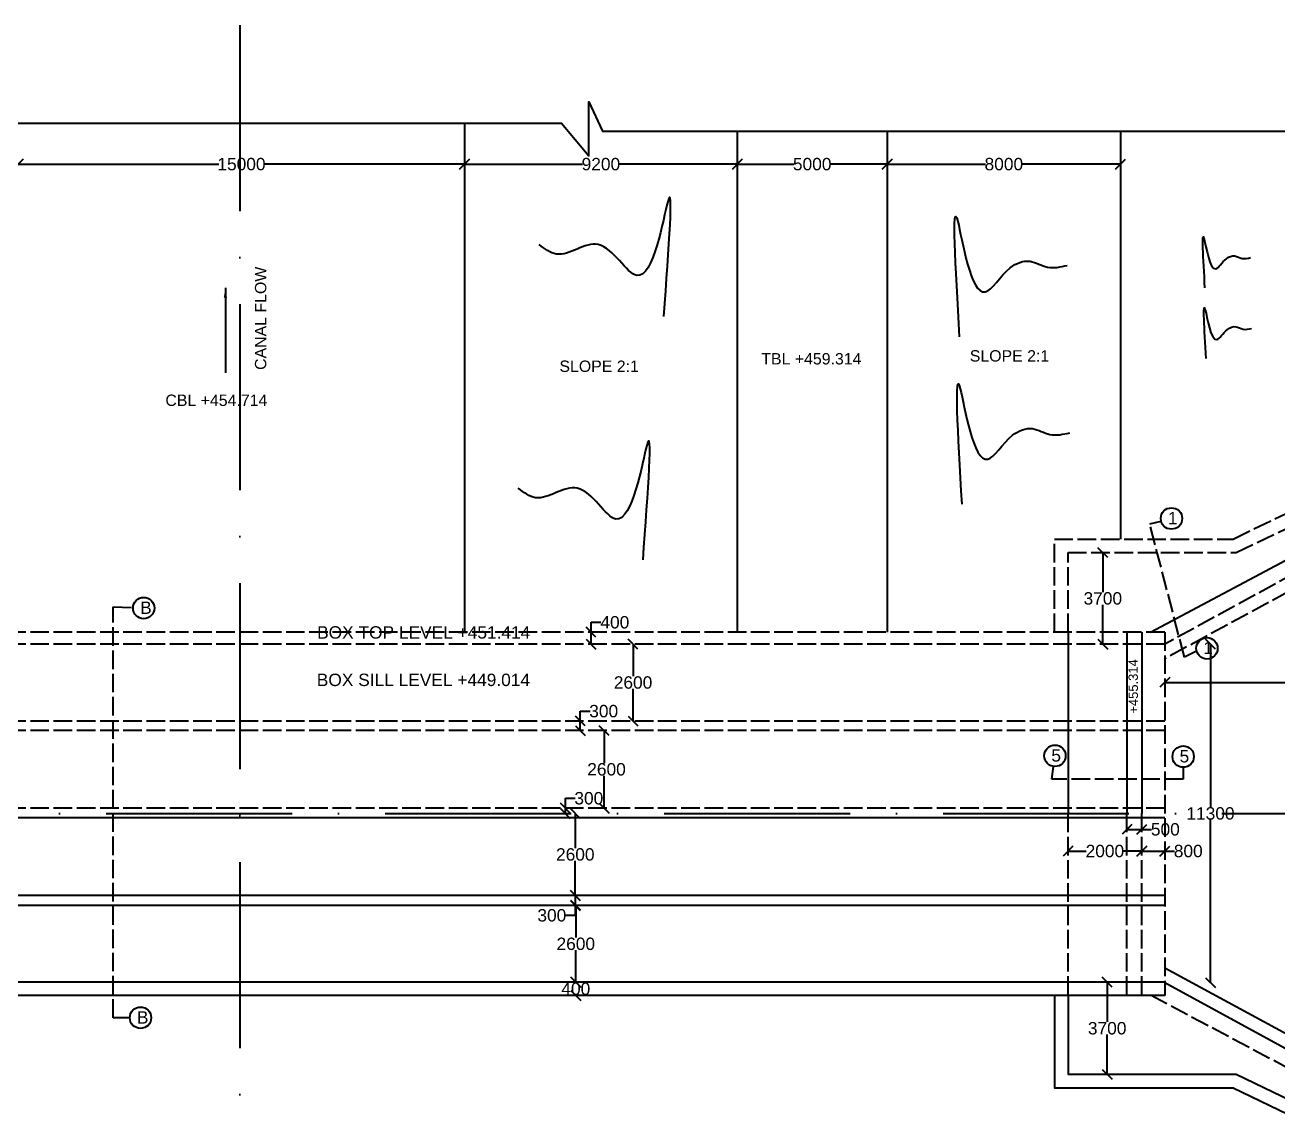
# Model space of a CAD drawing. Header units: millimetres. Extents: x 5124 to 6568637, y 2311 to 91879094.
# Drawn here: x 3861113 to 3873240, y 45937616 to 45948086 of the extents above; entities that cross this region are included whole.
import ezdxf

# ---------------------------------------------------------------- set-up
doc = ezdxf.new("R2010")
doc.units = ezdxf.units.MM
doc.header["$MEASUREMENT"] = 0
doc.linetypes.add('ACAD_ISO02W100', pattern=[15, 12, -3])
doc.linetypes.add('ACAD_ISO10W100', pattern=[18, 12, -3, 0, -3])
for name, color, linetype in [('DIMENSION', 7, 'Continuous'), ('DRAWING', 7, 'Continuous'), ('TEXT', 7, 'Continuous')]:
    doc.layers.add(name, color=color, linetype=linetype)
doc.styles.get("Standard").update_dxf_attribs({"font": 'arial.ttf', "height": 120})
doc.dimstyles.get("Standard").update_dxf_attribs({"dimtxt": 200, "dimasz": 110, "dimexe": 0.18, "dimexo": 0.0625, "dimgap": 0.09, "dimtad": 0, "dimtih": 1, "dimtoh": 1, "dimdec": 0, "dimzin": 0, "dimdsep": 46, "dimtxsty": 'Standard', "dimblk": 'OBLIQUE', "dimcen": 0.09, "dimse1": 1, "dimse2": 1, "dimadec": 0, "dimazin": 0, "dimtfac": 1, "dimtdec": 0, "dimtofl": 0, "dimtmove": 0, "dimatfit": 3, "dimfxl": 1, "dimtolj": 1, "dimtzin": 0, "dimarcsym": 0})

# ---------------------------------------------------------------- blocks, each defined once
blk = doc.blocks.new('_Oblique')
at = {"color": 0, "linetype": 'ByBlock', "lineweight": -2}
blk.add_line((-0.5, -0.5), (0.5, 0.5), dxfattribs=at)
blk = doc.blocks.new('*D196')
at = {"layer": 'Defpoints', "color": 0, "linetype": 'Continuous', "transparency": 16777216}
for p in [(3861049, 45946740), (3865367, 45946740), (3865367, 45946740)]:
    blk.add_point(p, dxfattribs=at)
at = {"layer": 'DIMENSION', "color": 0, "linetype": 'Continuous', "lineweight": -2, "transparency": 16777216}
for p, q in [((3861049, 45946740), (3862988, 45946740)), ((3865367, 45946740), (3863428, 45946740))]:
    blk.add_line(p, q, dxfattribs=at)
at = {"layer": 'DIMENSION', "color": 0, "linetype": 'Continuous', "lineweight": -2, "transparency": 16777216, "xscale": 95, "yscale": 95, "zscale": 95, "rotation": 180}
blk.add_blockref('_Oblique', (3861049, 45946740), dxfattribs=at)
at = {"layer": 'DIMENSION', "color": 0, "linetype": 'Continuous', "lineweight": -2, "transparency": 16777216, "xscale": 95, "yscale": 95, "zscale": 95}
blk.add_blockref('_Oblique', (3865367, 45946740), dxfattribs=at)
at = {"layer": 'DIMENSION', "color": 0, "linetype": 'Continuous', "transparency": 16777216, "insert": (3863208, 45946740), "char_height": 120, "attachment_point": 5}
blk.add_mtext('\\A1;15000', dxfattribs=at)
blk = doc.blocks.new('*D197')
at = {"layer": 'Defpoints', "color": 0, "linetype": 'Continuous', "transparency": 16777216}
for p in [(3865367, 45946740), (3868007, 45946740), (3868007, 45946740)]:
    blk.add_point(p, dxfattribs=at)
at = {"layer": 'DIMENSION', "color": 0, "linetype": 'Continuous', "lineweight": -2, "transparency": 16777216}
for p, q in [((3865367, 45946740), (3866508, 45946740)), ((3868007, 45946740), (3866866, 45946740))]:
    blk.add_line(p, q, dxfattribs=at)
at = {"layer": 'DIMENSION', "color": 0, "linetype": 'Continuous', "lineweight": -2, "transparency": 16777216, "xscale": 95, "yscale": 95, "zscale": 95, "rotation": 180}
blk.add_blockref('_Oblique', (3865367, 45946740), dxfattribs=at)
at = {"layer": 'DIMENSION', "color": 0, "linetype": 'Continuous', "lineweight": -2, "transparency": 16777216, "xscale": 95, "yscale": 95, "zscale": 95}
blk.add_blockref('_Oblique', (3868007, 45946740), dxfattribs=at)
at = {"layer": 'DIMENSION', "color": 0, "linetype": 'Continuous', "transparency": 16777216, "insert": (3866687, 45946740), "char_height": 120, "attachment_point": 5}
blk.add_mtext('\\A1;9200', dxfattribs=at)
blk = doc.blocks.new('*D198')
at = {"layer": 'Defpoints', "color": 0, "linetype": 'Continuous', "transparency": 16777216}
for p in [(3868007, 45946740), (3869458, 45946740), (3869458, 45946740)]:
    blk.add_point(p, dxfattribs=at)
at = {"layer": 'DIMENSION', "color": 0, "linetype": 'Continuous', "lineweight": -2, "transparency": 16777216}
for p, q in [((3868007, 45946740), (3868553, 45946740)), ((3869458, 45946740), (3868911, 45946740))]:
    blk.add_line(p, q, dxfattribs=at)
at = {"layer": 'DIMENSION', "color": 0, "linetype": 'Continuous', "lineweight": -2, "transparency": 16777216, "xscale": 95, "yscale": 95, "zscale": 95, "rotation": 180}
blk.add_blockref('_Oblique', (3868007, 45946740), dxfattribs=at)
at = {"layer": 'DIMENSION', "color": 0, "linetype": 'Continuous', "lineweight": -2, "transparency": 16777216, "xscale": 95, "yscale": 95, "zscale": 95}
blk.add_blockref('_Oblique', (3869458, 45946740), dxfattribs=at)
at = {"layer": 'DIMENSION', "color": 0, "linetype": 'Continuous', "transparency": 16777216, "insert": (3868732, 45946740), "char_height": 120, "attachment_point": 5}
blk.add_mtext('\\A1;5000', dxfattribs=at)
blk = doc.blocks.new('*D199')
at = {"layer": 'Defpoints', "color": 0, "linetype": 'Continuous', "transparency": 16777216}
for p in [(3869458, 45946740), (3871716, 45946740), (3871716, 45946740)]:
    blk.add_point(p, dxfattribs=at)
at = {"layer": 'DIMENSION', "color": 0, "linetype": 'Continuous', "lineweight": -2, "transparency": 16777216}
for p, q in [((3869458, 45946740), (3870408, 45946740)), ((3871716, 45946740), (3870766, 45946740))]:
    blk.add_line(p, q, dxfattribs=at)
at = {"layer": 'DIMENSION', "color": 0, "linetype": 'Continuous', "lineweight": -2, "transparency": 16777216, "xscale": 95, "yscale": 95, "zscale": 95, "rotation": 180}
blk.add_blockref('_Oblique', (3869458, 45946740), dxfattribs=at)
at = {"layer": 'DIMENSION', "color": 0, "linetype": 'Continuous', "lineweight": -2, "transparency": 16777216, "xscale": 95, "yscale": 95, "zscale": 95}
blk.add_blockref('_Oblique', (3871716, 45946740), dxfattribs=at)
at = {"layer": 'DIMENSION', "color": 0, "linetype": 'Continuous', "transparency": 16777216, "insert": (3870587, 45946740), "char_height": 120, "attachment_point": 5}
blk.add_mtext('\\A1;8000', dxfattribs=at)
blk = doc.blocks.new('*D200')
at = {"layer": 'Defpoints', "color": 0, "linetype": 'Continuous', "transparency": 16777216}
for p in [(3866576, 45942211), (3866592, 45942211), (3866576, 45942094)]:
    blk.add_point(p, dxfattribs=at)
at = {"layer": 'DIMENSION', "color": 0, "linetype": 'Continuous', "lineweight": -2, "transparency": 16777216}
for p, q in [((3866592, 45942211), (3866592, 45942306)), ((3866592, 45942306), (3866687, 45942306)), ((3866592, 45942094), (3866592, 45942211))]:
    blk.add_line(p, q, dxfattribs=at)
at = {"layer": 'DIMENSION', "color": 0, "linetype": 'Continuous', "lineweight": -2, "transparency": 16777216, "xscale": 95, "yscale": 95, "zscale": 95}
for p, rotation in [((3866592, 45942211), 90), ((3866592, 45942094), 270)]:
    blk.add_blockref('_Oblique', p, dxfattribs=dict(at, rotation=rotation))
at = {"layer": 'DIMENSION', "color": 0, "linetype": 'Continuous', "transparency": 16777216, "insert": (3866822, 45942306), "char_height": 120, "attachment_point": 5}
blk.add_mtext('\\A1;400', dxfattribs=at)
blk = doc.blocks.new('*D201')
at = {"layer": 'Defpoints', "color": 0, "linetype": 'Continuous', "transparency": 16777216}
for p in [(3866998, 45942094), (3866998, 45941351), (3866998, 45941351)]:
    blk.add_point(p, dxfattribs=at)
at = {"layer": 'DIMENSION', "color": 0, "linetype": 'Continuous', "lineweight": -2, "transparency": 16777216}
for p, q in [((3866998, 45942094), (3866998, 45941784)), ((3866998, 45941351), (3866998, 45941661))]:
    blk.add_line(p, q, dxfattribs=at)
at = {"layer": 'DIMENSION', "color": 0, "linetype": 'Continuous', "lineweight": -2, "transparency": 16777216, "xscale": 95, "yscale": 95, "zscale": 95}
for p, rotation in [((3866998, 45942094), 90), ((3866998, 45941351), 270)]:
    blk.add_blockref('_Oblique', p, dxfattribs=dict(at, rotation=rotation))
at = {"layer": 'DIMENSION', "color": 0, "linetype": 'Continuous', "transparency": 16777216, "insert": (3866998, 45941723), "char_height": 120, "attachment_point": 5}
blk.add_mtext('\\A1;2600', dxfattribs=at)
blk = doc.blocks.new('*D202')
at = {"layer": 'Defpoints', "color": 0, "linetype": 'Continuous', "transparency": 16777216}
for p in [(3866487, 45941351), (3866673, 45941351), (3866673, 45941258)]:
    blk.add_point(p, dxfattribs=at)
at = {"layer": 'DIMENSION', "color": 0, "linetype": 'Continuous', "lineweight": -2, "transparency": 16777216}
for p, q in [((3866487, 45941351), (3866487, 45941446)), ((3866487, 45941446), (3866582, 45941446)), ((3866487, 45941258), (3866487, 45941351))]:
    blk.add_line(p, q, dxfattribs=at)
at = {"layer": 'DIMENSION', "color": 0, "linetype": 'Continuous', "lineweight": -2, "transparency": 16777216, "xscale": 95, "yscale": 95, "zscale": 95}
for p, rotation in [((3866487, 45941351), 90), ((3866487, 45941258), 270)]:
    blk.add_blockref('_Oblique', p, dxfattribs=dict(at, rotation=rotation))
at = {"layer": 'DIMENSION', "color": 0, "linetype": 'Continuous', "transparency": 16777216, "insert": (3866714, 45941446), "char_height": 120, "attachment_point": 5}
blk.add_mtext('\\A1;300', dxfattribs=at)
blk = doc.blocks.new('*D203')
at = {"layer": 'Defpoints', "color": 0, "linetype": 'Continuous', "transparency": 16777216}
for p in [(3866718, 45941258), (3866718, 45941258), (3866718, 45940508)]:
    blk.add_point(p, dxfattribs=at)
at = {"layer": 'DIMENSION', "color": 0, "linetype": 'Continuous', "lineweight": -2, "transparency": 16777216}
for p, q in [((3866718, 45941258), (3866718, 45940944)), ((3866718, 45940508), (3866718, 45940822))]:
    blk.add_line(p, q, dxfattribs=at)
at = {"layer": 'DIMENSION', "color": 0, "linetype": 'Continuous', "lineweight": -2, "transparency": 16777216, "xscale": 95, "yscale": 95, "zscale": 95}
for p, rotation in [((3866718, 45941258), 90), ((3866718, 45940508), 270)]:
    blk.add_blockref('_Oblique', p, dxfattribs=dict(at, rotation=rotation))
at = {"layer": 'DIMENSION', "color": 0, "linetype": 'Continuous', "transparency": 16777216, "insert": (3866718, 45940883), "char_height": 120, "attachment_point": 5}
blk.add_mtext('\\A1; 2600', dxfattribs=at)
blk = doc.blocks.new('*D204')
at = {"layer": 'Defpoints', "color": 0, "linetype": 'Continuous', "transparency": 16777216}
for p in [(3866343, 45940508), (3866689, 45940508), (3866689, 45940456)]:
    blk.add_point(p, dxfattribs=at)
at = {"layer": 'DIMENSION', "color": 0, "linetype": 'Continuous', "lineweight": -2, "transparency": 16777216}
for p, q in [((3866343, 45940508), (3866343, 45940603)), ((3866343, 45940603), (3866438, 45940603)), ((3866343, 45940456), (3866343, 45940508))]:
    blk.add_line(p, q, dxfattribs=at)
at = {"layer": 'DIMENSION', "color": 0, "linetype": 'Continuous', "lineweight": -2, "transparency": 16777216, "xscale": 95, "yscale": 95, "zscale": 95}
for p, rotation in [((3866343, 45940508), 90), ((3866343, 45940456), 270)]:
    blk.add_blockref('_Oblique', p, dxfattribs=dict(at, rotation=rotation))
at = {"layer": 'DIMENSION', "color": 0, "linetype": 'Continuous', "transparency": 16777216, "insert": (3866570, 45940603), "char_height": 120, "attachment_point": 5}
blk.add_mtext('\\A1;300', dxfattribs=at)
blk = doc.blocks.new('*D205')
at = {"layer": 'Defpoints', "color": 0, "linetype": 'Continuous', "transparency": 16777216}
for p in [(3866439, 45940456), (3866439, 45939662), (3866439, 45939662)]:
    blk.add_point(p, dxfattribs=at)
at = {"layer": 'DIMENSION', "color": 0, "linetype": 'Continuous', "lineweight": -2, "transparency": 16777216}
for p, q in [((3866439, 45940456), (3866439, 45940120)), ((3866439, 45939662), (3866439, 45939998))]:
    blk.add_line(p, q, dxfattribs=at)
at = {"layer": 'DIMENSION', "color": 0, "linetype": 'Continuous', "lineweight": -2, "transparency": 16777216, "xscale": 95, "yscale": 95, "zscale": 95}
for p, rotation in [((3866439, 45940456), 90), ((3866439, 45939662), 270)]:
    blk.add_blockref('_Oblique', p, dxfattribs=dict(at, rotation=rotation))
at = {"layer": 'DIMENSION', "color": 0, "linetype": 'Continuous', "transparency": 16777216, "insert": (3866439, 45940059), "char_height": 120, "attachment_point": 5}
blk.add_mtext('\\A1;2600', dxfattribs=at)
blk = doc.blocks.new('*D206')
at = {"layer": 'Defpoints', "color": 0, "linetype": 'Continuous', "transparency": 16777216}
for p in [(3866439, 45939662), (3866439, 45939565), (3866439, 45939565)]:
    blk.add_point(p, dxfattribs=at)
at = {"layer": 'DIMENSION', "color": 0, "linetype": 'Continuous', "lineweight": -2, "transparency": 16777216}
for p, q in [((3866439, 45939662), (3866439, 45939565)), ((3866439, 45939565), (3866439, 45939470)), ((3866439, 45939470), (3866344, 45939470))]:
    blk.add_line(p, q, dxfattribs=at)
at = {"layer": 'DIMENSION', "color": 0, "linetype": 'Continuous', "lineweight": -2, "transparency": 16777216, "xscale": 95, "yscale": 95, "zscale": 95}
for p, rotation in [((3866439, 45939662), 90), ((3866439, 45939565), 270)]:
    blk.add_blockref('_Oblique', p, dxfattribs=dict(at, rotation=rotation))
at = {"layer": 'DIMENSION', "color": 0, "linetype": 'Continuous', "transparency": 16777216, "insert": (3866212, 45939470), "char_height": 120, "attachment_point": 5}
blk.add_mtext('\\A1;300', dxfattribs=at)
blk = doc.blocks.new('*D207')
at = {"layer": 'Defpoints', "color": 0, "linetype": 'Continuous', "transparency": 16777216}
for p in [(3866439, 45939565), (3866439, 45938823), (3866444, 45938823)]:
    blk.add_point(p, dxfattribs=at)
at = {"layer": 'DIMENSION', "color": 0, "linetype": 'Continuous', "lineweight": -2, "transparency": 16777216}
for p, q in [((3866444, 45939565), (3866444, 45939256)), ((3866444, 45938823), (3866444, 45939133))]:
    blk.add_line(p, q, dxfattribs=at)
at = {"layer": 'DIMENSION', "color": 0, "linetype": 'Continuous', "lineweight": -2, "transparency": 16777216, "xscale": 95, "yscale": 95, "zscale": 95}
for p, rotation in [((3866444, 45939565), 90), ((3866444, 45938823), 270)]:
    blk.add_blockref('_Oblique', p, dxfattribs=dict(at, rotation=rotation))
at = {"layer": 'DIMENSION', "color": 0, "linetype": 'Continuous', "transparency": 16777216, "insert": (3866444, 45939194), "char_height": 120, "attachment_point": 5}
blk.add_mtext('\\A1;2600', dxfattribs=at)
blk = doc.blocks.new('*D208')
at = {"layer": 'Defpoints', "color": 0, "linetype": 'Continuous', "transparency": 16777216}
for p in [(3866444, 45938823), (3866444, 45938695), (3866444, 45938695)]:
    blk.add_point(p, dxfattribs=at)
at = {"layer": 'DIMENSION', "color": 0, "linetype": 'Continuous', "lineweight": -2, "transparency": 16777216}
for p, q in [((3866444, 45938823), (3866444, 45938821)), ((3866444, 45938695), (3866444, 45938698))]:
    blk.add_line(p, q, dxfattribs=at)
at = {"layer": 'DIMENSION', "color": 0, "linetype": 'Continuous', "lineweight": -2, "transparency": 16777216, "xscale": 95, "yscale": 95, "zscale": 95}
for p, rotation in [((3866444, 45938823), 90), ((3866444, 45938695), 270)]:
    blk.add_blockref('_Oblique', p, dxfattribs=dict(at, rotation=rotation))
at = {"layer": 'DIMENSION', "color": 0, "linetype": 'Continuous', "transparency": 16777216, "insert": (3866444, 45938759), "char_height": 120, "attachment_point": 5}
blk.add_mtext('\\A1;400', dxfattribs=at)
blk = doc.blocks.new('*D209')
at = {"layer": 'Defpoints', "color": 0, "linetype": 'Continuous', "transparency": 16777216}
for p in [(3871506, 45942981), (3871506, 45942094), (3871545, 45942094)]:
    blk.add_point(p, dxfattribs=at)
at = {"layer": 'DIMENSION', "color": 0, "linetype": 'Continuous', "lineweight": -2, "transparency": 16777216}
for p, q in [((3871545, 45942981), (3871545, 45942599)), ((3871545, 45942094), (3871545, 45942476))]:
    blk.add_line(p, q, dxfattribs=at)
at = {"layer": 'DIMENSION', "color": 0, "linetype": 'Continuous', "lineweight": -2, "transparency": 16777216, "xscale": 95, "yscale": 95, "zscale": 95}
for p, rotation in [((3871545, 45942981), 90), ((3871545, 45942094), 270)]:
    blk.add_blockref('_Oblique', p, dxfattribs=dict(at, rotation=rotation))
at = {"layer": 'DIMENSION', "color": 0, "linetype": 'Continuous', "transparency": 16777216, "insert": (3871545, 45942537), "char_height": 120, "attachment_point": 5}
blk.add_mtext('\\A1;3700', dxfattribs=at)
blk = doc.blocks.new('*D210')
at = {"layer": 'Defpoints', "color": 0, "linetype": 'Continuous', "transparency": 16777216}
for p in [(3871208, 45940092), (3871922, 45940092), (3871922, 45940092)]:
    blk.add_point(p, dxfattribs=at)
at = {"layer": 'DIMENSION', "color": 0, "linetype": 'Continuous', "lineweight": -2, "transparency": 16777216}
for p, q in [((3871208, 45940092), (3871385, 45940092)), ((3871922, 45940092), (3871745, 45940092))]:
    blk.add_line(p, q, dxfattribs=at)
at = {"layer": 'DIMENSION', "color": 0, "linetype": 'Continuous', "lineweight": -2, "transparency": 16777216, "xscale": 95, "yscale": 95, "zscale": 95, "rotation": 180}
blk.add_blockref('_Oblique', (3871208, 45940092), dxfattribs=at)
at = {"layer": 'DIMENSION', "color": 0, "linetype": 'Continuous', "lineweight": -2, "transparency": 16777216, "xscale": 95, "yscale": 95, "zscale": 95}
blk.add_blockref('_Oblique', (3871922, 45940092), dxfattribs=at)
at = {"layer": 'DIMENSION', "color": 0, "linetype": 'Continuous', "transparency": 16777216, "insert": (3871565, 45940092), "char_height": 120, "attachment_point": 5}
blk.add_mtext('\\A1;2000', dxfattribs=at)
blk = doc.blocks.new('*D211')
at = {"layer": 'Defpoints', "color": 0, "linetype": 'Continuous', "transparency": 16777216}
for p in [(3871922, 45940092), (3872145, 45940092), (3872145, 45940092)]:
    blk.add_point(p, dxfattribs=at)
at = {"layer": 'DIMENSION', "color": 0, "linetype": 'Continuous', "lineweight": -2, "transparency": 16777216}
for p, q in [((3871922, 45940092), (3872145, 45940092)), ((3872145, 45940092), (3872240, 45940092))]:
    blk.add_line(p, q, dxfattribs=at)
at = {"layer": 'DIMENSION', "color": 0, "linetype": 'Continuous', "lineweight": -2, "transparency": 16777216, "xscale": 95, "yscale": 95, "zscale": 95, "rotation": 180}
blk.add_blockref('_Oblique', (3871922, 45940092), dxfattribs=at)
at = {"layer": 'DIMENSION', "color": 0, "linetype": 'Continuous', "lineweight": -2, "transparency": 16777216, "xscale": 95, "yscale": 95, "zscale": 95}
blk.add_blockref('_Oblique', (3872145, 45940092), dxfattribs=at)
at = {"layer": 'DIMENSION', "color": 0, "linetype": 'Continuous', "transparency": 16777216, "insert": (3872372, 45940092), "char_height": 120, "attachment_point": 5}
blk.add_mtext('\\A1;800', dxfattribs=at)
blk = doc.blocks.new('*D212')
at = {"layer": 'Defpoints', "color": 0, "linetype": 'Continuous', "transparency": 16777216}
for p in [(3871779, 45940302), (3871922, 45940302), (3871922, 45940302)]:
    blk.add_point(p, dxfattribs=at)
at = {"layer": 'DIMENSION', "color": 0, "linetype": 'Continuous', "lineweight": -2, "transparency": 16777216}
for p, q in [((3871779, 45940302), (3871922, 45940302)), ((3871922, 45940302), (3872017, 45940302))]:
    blk.add_line(p, q, dxfattribs=at)
at = {"layer": 'DIMENSION', "color": 0, "linetype": 'Continuous', "lineweight": -2, "transparency": 16777216, "xscale": 95, "yscale": 95, "zscale": 95, "rotation": 180}
blk.add_blockref('_Oblique', (3871779, 45940302), dxfattribs=at)
at = {"layer": 'DIMENSION', "color": 0, "linetype": 'Continuous', "lineweight": -2, "transparency": 16777216, "xscale": 95, "yscale": 95, "zscale": 95}
blk.add_blockref('_Oblique', (3871922, 45940302), dxfattribs=at)
at = {"layer": 'DIMENSION', "color": 0, "linetype": 'Continuous', "transparency": 16777216, "insert": (3872150, 45940302), "char_height": 120, "attachment_point": 5}
blk.add_mtext('\\A1;500', dxfattribs=at)
blk = doc.blocks.new('*D213')
at = {"layer": 'Defpoints', "color": 0, "linetype": 'Continuous', "transparency": 16777216}
for p in [(3872145, 45942094), (3872145, 45938818), (3872587, 45938818)]:
    blk.add_point(p, dxfattribs=at)
at = {"layer": 'DIMENSION', "color": 0, "linetype": 'Continuous', "lineweight": -2, "transparency": 16777216}
for p, q in [((3872587, 45942094), (3872587, 45940517)), ((3872587, 45938818), (3872587, 45940395))]:
    blk.add_line(p, q, dxfattribs=at)
at = {"layer": 'DIMENSION', "color": 0, "linetype": 'Continuous', "lineweight": -2, "transparency": 16777216, "xscale": 95, "yscale": 95, "zscale": 95}
for p, rotation in [((3872587, 45942094), 90), ((3872587, 45938818), 270)]:
    blk.add_blockref('_Oblique', p, dxfattribs=dict(at, rotation=rotation))
at = {"layer": 'DIMENSION', "color": 0, "linetype": 'Continuous', "transparency": 16777216, "insert": (3872587, 45940456), "char_height": 120, "attachment_point": 5}
blk.add_mtext('\\A1;11300', dxfattribs=at)
blk = doc.blocks.new('*D214')
at = {"layer": 'Defpoints', "color": 0, "linetype": 'Continuous', "transparency": 16777216}
for p in [(3872145, 45941733), (3875198, 45941812), (3875198, 45941725)]:
    blk.add_point(p, dxfattribs=at)
at = {"layer": 'DIMENSION', "color": 0, "linetype": 'Continuous', "lineweight": -2, "transparency": 16777216}
for p, q in [((3872145, 45941725), (3873451, 45941725)), ((3875198, 45941725), (3873891, 45941725))]:
    blk.add_line(p, q, dxfattribs=at)
at = {"layer": 'DIMENSION', "color": 0, "linetype": 'Continuous', "lineweight": -2, "transparency": 16777216, "xscale": 95, "yscale": 95, "zscale": 95, "rotation": 180}
blk.add_blockref('_Oblique', (3872145, 45941725), dxfattribs=at)
at = {"layer": 'DIMENSION', "color": 0, "linetype": 'Continuous', "lineweight": -2, "transparency": 16777216, "xscale": 95, "yscale": 95, "zscale": 95}
blk.add_blockref('_Oblique', (3875198, 45941725), dxfattribs=at)
at = {"layer": 'DIMENSION', "color": 0, "linetype": 'Continuous', "transparency": 16777216, "insert": (3873671, 45941725), "char_height": 120, "attachment_point": 5}
blk.add_mtext('\\A1;10700', dxfattribs=at)
blk = doc.blocks.new('*D228')
at = {"layer": 'Defpoints', "color": 0, "linetype": 'Continuous', "transparency": 16777216}
for p in [(3871587, 45938823), (3871587, 45938823), (3871587, 45937932)]:
    blk.add_point(p, dxfattribs=at)
at = {"layer": 'DIMENSION', "color": 0, "linetype": 'Continuous', "lineweight": -2, "transparency": 16777216}
for p, q in [((3871587, 45938823), (3871587, 45938439)), ((3871587, 45937932), (3871587, 45938316))]:
    blk.add_line(p, q, dxfattribs=at)
at = {"layer": 'DIMENSION', "color": 0, "linetype": 'Continuous', "lineweight": -2, "transparency": 16777216, "xscale": 95, "yscale": 95, "zscale": 95}
for p, rotation in [((3871587, 45938823), 90), ((3871587, 45937932), 270)]:
    blk.add_blockref('_Oblique', p, dxfattribs=dict(at, rotation=rotation))
at = {"layer": 'DIMENSION', "color": 0, "linetype": 'Continuous', "transparency": 16777216, "insert": (3871587, 45938377), "char_height": 120, "attachment_point": 5}
blk.add_mtext('\\A1;3700', dxfattribs=at)

msp = doc.modelspace()

# ---------------------------------------------------------------- linework, layer by layer
at = {"layer": 'DIMENSION', "linetype": 'Continuous'}
for points in [[(3867296.5, 45945266.5), (3867333.5, 45946376), (3867034, 45945662.5), (3866660.5, 45945961.5), (3866255.5, 45945869.5), (3866089.5, 45945961.5)], [(3870158.3, 45945070.5), (3870141.8, 45946184.5), (3870406.8, 45945503.5), (3870647.8, 45945736), (3870840.3, 45945800), (3871008.8, 45945744), (3871201.3, 45945760)], [(3872533.7, 45945543.8), (3872526.7, 45946015), (3872638.8, 45945726.9), (3872740.7, 45945825.3), (3872822.1, 45945852.3), (3872893.4, 45945828.6), (3872974.8, 45945835.4)], [(3872543.8, 45944858.8), (3872536.8, 45945330), (3872648.9, 45945041.9), (3872750.8, 45945140.3), (3872832.2, 45945167.3), (3872903.5, 45945143.7), (3872984.9, 45945150.4)], [(3870182.2, 45943451), (3870165.7, 45944565), (3870430.7, 45943884), (3870671.7, 45944116.5), (3870864.2, 45944180.5), (3871032.7, 45944124.5), (3871225.2, 45944140.5)], [(3867094.5, 45942909.5), (3867131.5, 45944019), (3866832, 45943305.5), (3866458.5, 45943604.5), (3866053.5, 45943512.5), (3865887.5, 45943604.5)]]:
    msp.add_spline(points, degree=3, dxfattribs=at)
at = {"layer": 'DRAWING', "linetype": 'ACAD_ISO10W100', "ltscale": 150}
for points in [[(3863191.7, 45948086.4), (3863191.7, 45936040.6)], [(3845697.4, 45940456.1), (3877817.4, 45940456.1), (3877817.4, 45940978.6)]]:
    msp.add_lwpolyline(points, dxfattribs=at)
at = {"layer": 'DRAWING', "linetype": 'Continuous'}
for points in [[(3846349.7, 45940456.1), (3846349.7, 45940730.6), (3846474.9, 45940730.6), (3846527, 45940730.6), (3846210.7, 45940820.8), (3846367.1, 45940820.8), (3846367.1, 45947112), (3858743.6, 45947112), (3858743.6, 45947540.5), (3859103.2, 45946743.2), (3859103.2, 45947137.4), (3863191.7, 45947137.4), (3866305.8, 45947137.4), (3866571.2, 45946821.5), (3866571.2, 45947341.8), (3866703.2, 45947059.8), (3877705.7, 45947059.8), (3877705.7, 45938071), (3877530.9, 45938071), (3877882.7, 45937923.8), (3877705.7, 45937923.8), (3877705.7, 45934466.6), (3846371.5, 45934466.6), (3846349.7, 45940456.1)], [(3865366.7, 45947137.4), (3865366.7, 45942211.4)], [(3868007, 45947059.8), (3868007, 45942211.4)], [(3869457.6, 45947059.8), (3869457.6, 45942211.4)], [(3871716.1, 45947059.8), (3871716.1, 45943112.2)], [(3872006.8, 45942211.4), (3875073.5, 45943841.7), (3875057.5, 45945543.8)], [(3871208, 45942211.4), (3871208, 45940456.1)], [(3871778.7, 45942211.4), (3871778.7, 45940456.1)], [(3871922.1, 45942211.4), (3871922.1, 45940456.1)], [(3872144.6, 45940414), (3853496.1, 45940414)], [(3872144.6, 45939661.6), (3853496.1, 45939661.6)], [(3872144.6, 45939565.1), (3853496.1, 45939565.1)], [(3871076.3, 45938700.8), (3871076.3, 45937800), (3872805.5, 45937800), (3874654.3, 45936910.3), (3874654.3, 45935236.8), (3875323.3, 45935236.8), (3875323.3, 45937235.4), (3872144.6, 45938959.3)], [(3872144.6, 45938823.3), (3853496.1, 45938823.3)], [(3871208, 45938700.8), (3871208, 45937931.7), (3872835.5, 45937931.7), (3874785.9, 45936993), (3874785.9, 45935368.4), (3875191.7, 45935368.4), (3875191.7, 45937157.1), (3872144.6, 45938817.9)], [(3872144.6, 45938695.2), (3853496.1, 45938695.2)]]:
    msp.add_lwpolyline(points, dxfattribs=at)
at = {"layer": 'DRAWING', "linetype": 'ACAD_ISO02W100', "ltscale": 15}
for points in [[(3871076.3, 45942211.4), (3871076.3, 45943112.2), (3872805.5, 45943112.2), (3874654.3, 45944002), (3874654.3, 45945675.5), (3875323.3, 45945675.5), (3875323.3, 45943676.8), (3872144.6, 45941953)], [(3871208, 45942211.4), (3871208, 45942980.6), (3872835.5, 45942980.6), (3874785.9, 45943919.2), (3874785.9, 45945543.8), (3875191.7, 45945543.8), (3875191.7, 45943755.2), (3872144.6, 45942094.3)], [(3872452.9, 45942027.2), (3872335.3, 45941967.7), (3871998.9, 45943257.8), (3872109.2, 45943285.6)], [(3862127.2, 45938479), (3861965.3, 45938479), (3861965.3, 45942454.4), (3862158.7, 45942447.6)], [(3872144.6, 45942211.4), (3853496.1, 45942211.4)], [(3872144.6, 45942211.4), (3872144.6, 45938695.2)], [(3872144.6, 45942094.3), (3853496.1, 45942094.3)], [(3872144.6, 45941350.8), (3853496.1, 45941350.8)], [(3872144.6, 45941257.9), (3853496.1, 45941257.9)], [(3872322.7, 45940902.7), (3872322.7, 45940786.9), (3871050.1, 45940786.9), (3871067.3, 45940911.5)], [(3872144.6, 45940508), (3853496.1, 45940508)], [(3871208, 45938700.8), (3871208, 45940456.1)], [(3871778.7, 45938700.8), (3871778.7, 45940456.1)], [(3871922.1, 45938700.8), (3871922.1, 45940456.1)], [(3872006.8, 45938700.8), (3875073.5, 45937070.6), (3875057.5, 45935368.4)]]:
    msp.add_lwpolyline(points, dxfattribs=at)
at = {"layer": 'DRAWING', "linetype": 'Continuous'}
for centre in [(3872209.7, 45943311), (3862262.3, 45942443.9), (3872552.9, 45942054.5), (3871081.5, 45941014.2), (3872322.7, 45941006.3), (3862230.8, 45938479)]:
    msp.add_circle(centre, 103.6, dxfattribs=at)

# ---------------------------------------------------------------- texts
at = {"layer": 'DIMENSION', "char_height": 120, "width": 86.821, "attachment_point": 1}
for s, insert in [('1', (3872174.9, 45943374.7)), ('B', (3862227.6, 45942507.6)), ('1', (3872518.1, 45942118.2)), ('5', (3871046.7, 45941077.9)), ('5', (3872288, 45941070)), ('B', (3862196.1, 45938542.7))]:
    msp.add_mtext(s, dxfattribs=dict(at, insert=insert))
at = {"layer": 'TEXT'}
for s, height, rotation, p in [('CANAL FLOW', 110, 90, (3863448.4, 45944748.9)), ('+455.314', 90, 90.56222, (3871887.3, 45941421.9))]:
    msp.add_text(s, height=height, rotation=rotation, dxfattribs=at).set_placement(p)
for s, height, p in [('TBL +459.314', 110, (3868239.1, 45944801.7)), ('SLOPE 2:1', 110, (3870257.5, 45944829.9)), ('SLOPE 2:1', 110, (3866285.5, 45944729.5)), ('CBL +454.714', 110, (3862471.7, 45944400.2)), ('BOX TOP LEVEL +451.414', 120, (3863939.9, 45942148.4)), ('BOX SILL LEVEL +449.014', 120, (3863937.1, 45941689.2))]:
    msp.add_text(s, height=height, dxfattribs=at).set_placement(p)

# ---------------------------------------------------------------- dimensions: what is measured, and where the dimension line sits
at = {"layer": 'DIMENSION', "linetype": 'Continuous'}
for base, p1, p2, text, picture, middle in [((3865366.7, 45946740), (3861049.5, 45946740), (3865366.7, 45946740), '15000', '*D196', (3863208.1, 45946740)), ((3868007, 45946740), (3865366.7, 45946740), (3868007, 45946740), '9200', '*D197', (3866686.8, 45946740)), ((3869457.6, 45946740), (3868007, 45946740), (3869457.6, 45946740), '5000', '*D198', (3868732.3, 45946740)), ((3871716.1, 45946740), (3869457.6, 45946740), (3871716.1, 45946740), '8000', '*D199', (3870586.8, 45946740)), ((3875198.4, 45941725.2), (3872144.6, 45941732.7), (3875198.4, 45941811.9), '10700', '*D214', (3873671.5, 45941725.2)), ((3871922.1, 45940302.4), (3871778.7, 45940302.4), (3871922.1, 45940302.4), '500', '*D212', (3872149.5, 45940302.4)), ((3871922.1, 45940092.3), (3871208, 45940092.3), (3871922.1, 45940092.3), '2000', '*D210', (3871565, 45940092.3)), ((3872144.6, 45940092.3), (3871922.1, 45940092.3), (3872144.6, 45940092.3), '800', '*D211', (3872372.1, 45940092.3))]:
    dim = msp.add_linear_dim(base=base, p1=p1, p2=p2, text=text, dimstyle='Standard', override={"dimasz": 95, "dimarcsym": 1}, dxfattribs=at)
    dim.commit()
    dim.dimension.update_dxf_attribs({"geometry": picture, "text_midpoint": middle})
for base, p1, p2, text, picture, middle in [((3871544.8, 45942094.3), (3871505.8, 45942980.6), (3871505.8, 45942094.3), '3700', '*D209', (3871544.8, 45942537.4)), ((3866592.4, 45942211.4), (3866575.8, 45942094.3), (3866575.8, 45942211.4), '400', '*D200', (3866822.3, 45942306.4)), ((3866998.1, 45941350.8), (3866998.1, 45942094.3), (3866998.1, 45941350.8), '2600', '*D201', (3866998.1, 45941722.6)), ((3872586.9, 45938817.9), (3872144.6, 45942094.3), (3872144.6, 45938817.9), '11300', '*D213', (3872586.9, 45940456.1)), ((3866487, 45941350.8), (3866672.9, 45941257.9), (3866672.9, 45941350.8), '300', '*D202', (3866714.5, 45941445.8)), ((3866717.6, 45941257.9), (3866717.6, 45940508), (3866717.6, 45941257.9), ' 2600', '*D203', (3866717.6, 45940882.9)), ((3866342.6, 45940508), (3866689.1, 45940456.1), (3866689.1, 45940508), '300', '*D204', (3866570, 45940603)), ((3866439.1, 45939661.6), (3866439.1, 45940456.1), (3866439.1, 45939661.6), '2600', '*D205', (3866439.1, 45940058.9)), ((3866439.1, 45939565.1), (3866439.1, 45939661.6), (3866439.1, 45939565.1), '300', '*D206', (3866211.7, 45939470.1)), ((3866443.8, 45938823.3), (3866439.1, 45939565.1), (3866439.1, 45938823.3), '2600', '*D207', (3866443.8, 45939194.2)), ((3866443.8, 45938695.2), (3866443.8, 45938823.3), (3866443.8, 45938695.2), '400', '*D208', (3866443.8, 45938759.3)), ((3871586.7, 45938823.3), (3871586.7, 45937931.7), (3871586.7, 45938823.3), '3700', '*D228', (3871586.7, 45938377.5))]:
    dim = msp.add_linear_dim(base=base, p1=p1, p2=p2, angle=90, text=text, dimstyle='Standard', override={"dimasz": 95, "dimarcsym": 1}, dxfattribs=at)
    dim.commit()
    dim.dimension.update_dxf_attribs({"geometry": picture, "text_midpoint": middle})

# ---------------------------------------------------------------- leaders
msp.add_leader([(3863052.6, 45945543), (3863052.6, 45944721)], dimstyle='Standard', override={"dimasz": 95, "dimgap": 0.09, "dimtad": 0, "dimarcsym": 1}, dxfattribs=at)

doc.saveas('drawing.dxf')
